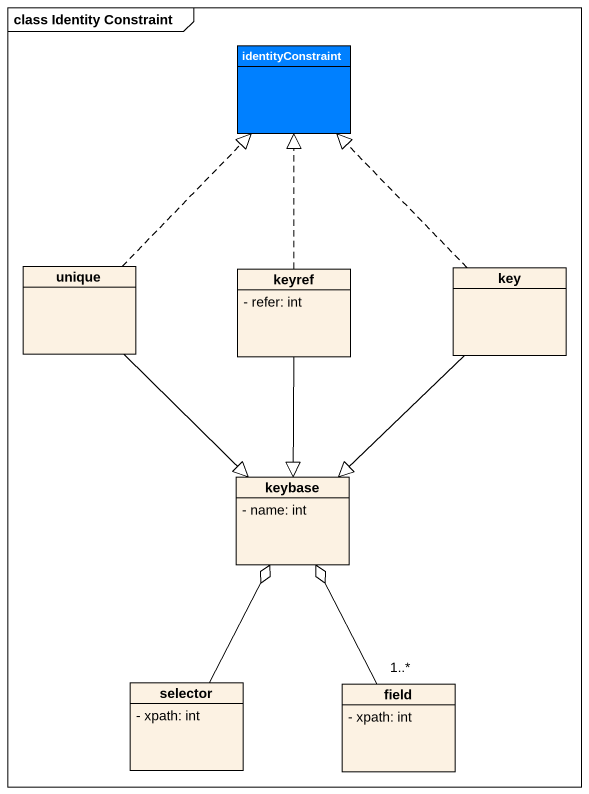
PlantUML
@startuml
mainframe class Identity Constraint
hide circle
hide empty members
skinparam classAttributeIconSize 0
class identityConstraint #0080FF
class unique
class keyref {
  - refer: int
}
class key
class keybase {
  - name: int
}
class selector {
  - xpath: int
}
class field {
  - xpath: int
}
unique .up.|> identityConstraint
unique --|> keybase
keyref .up.|> identityConstraint
keyref --|> keybase
key .up.|> identityConstraint
key --|> keybase
selector -up-o keybase
field "1..*" -up-o keybase
@enduml
